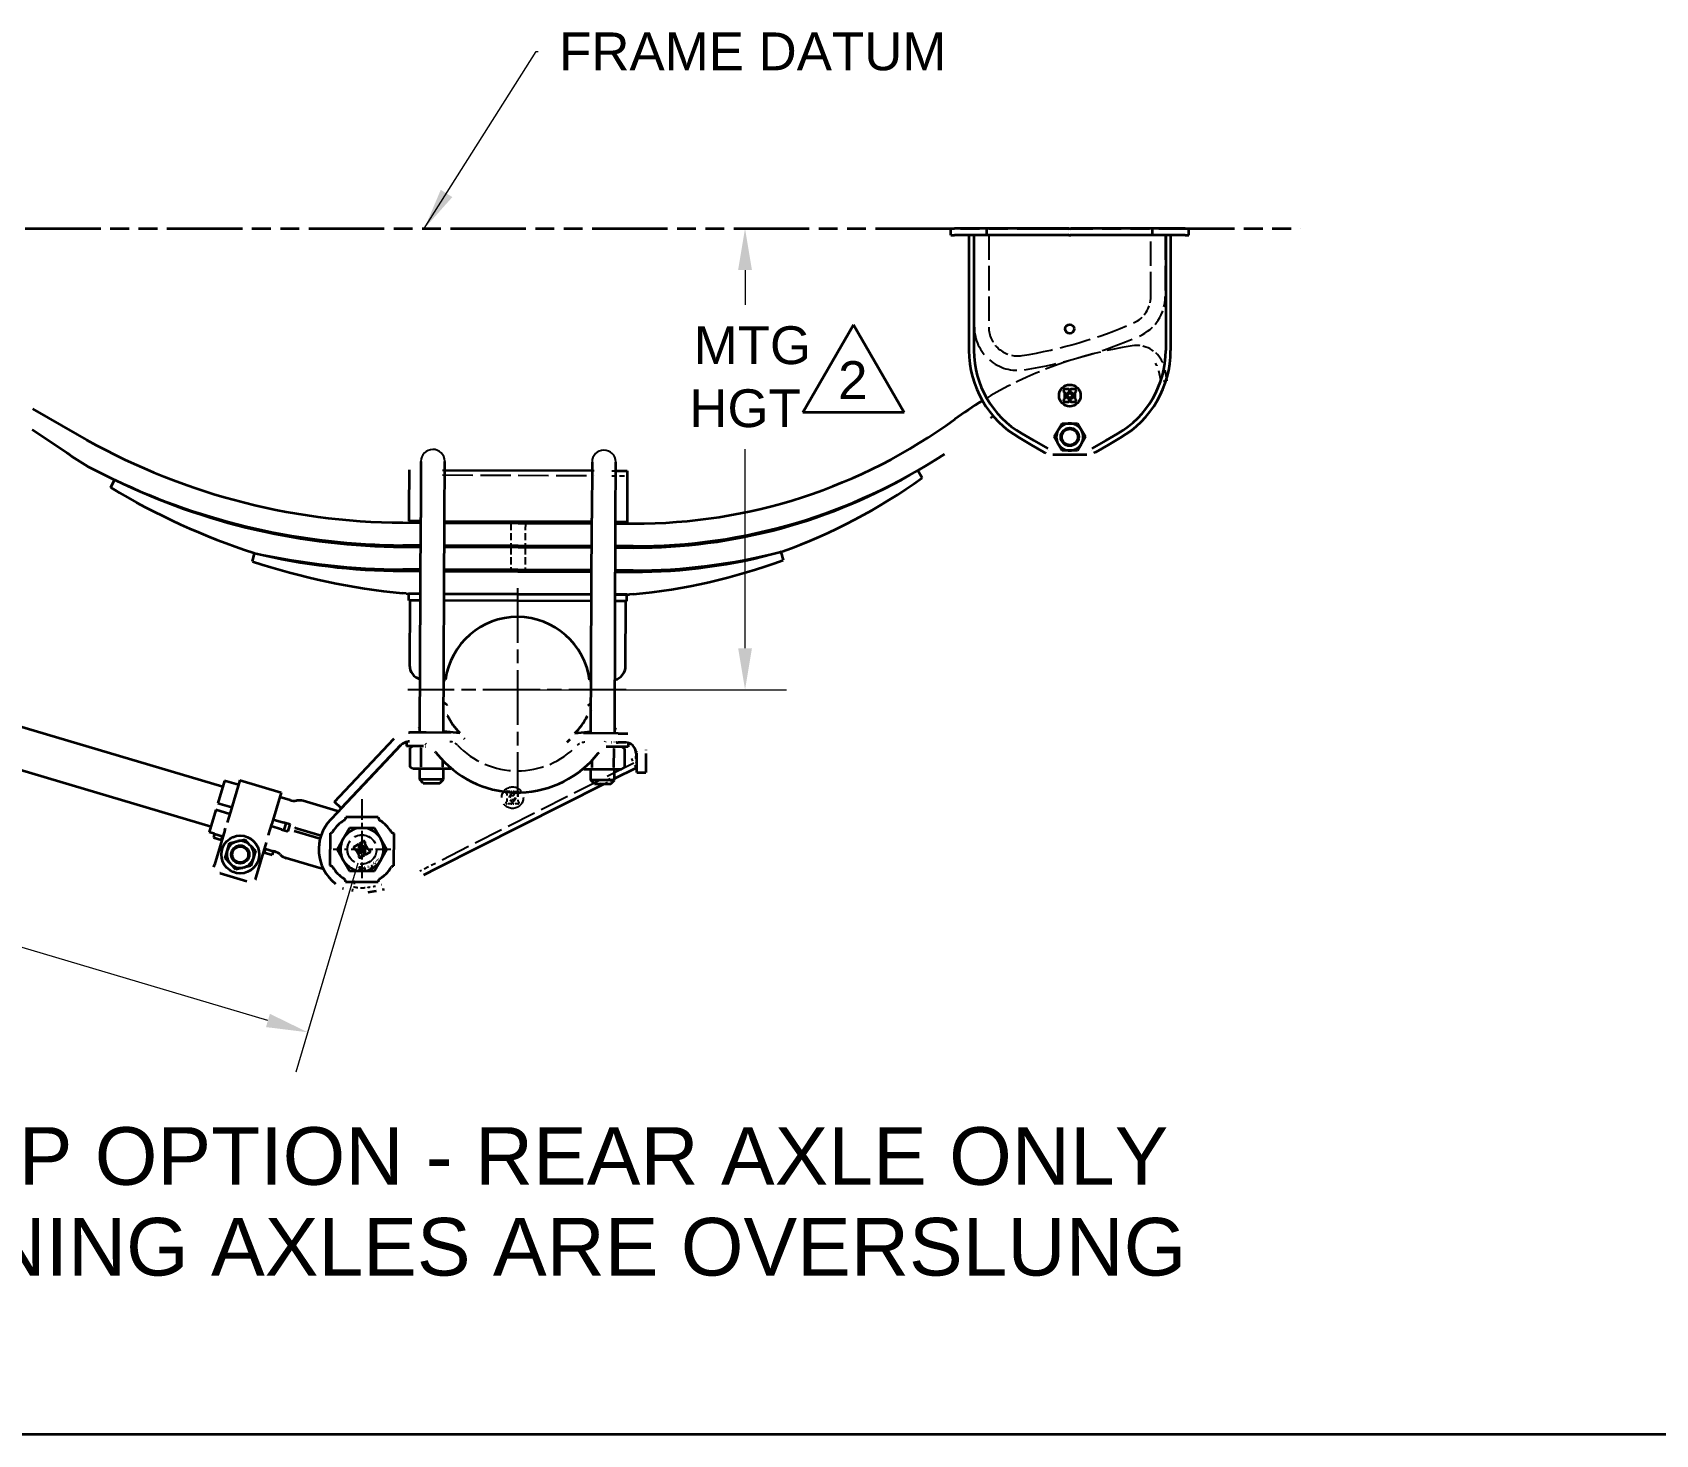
# Model space of a CAD drawing. Header units: inches. Extents: x 0 to 267, y 0 to 172.
# Drawn here: x 48.2 to 104.5, y 4.1 to 52.7 of the extents above; entities that cross this region are included whole.
import ezdxf
from ezdxf.enums import TextEntityAlignment as Align

# ---------------------------------------------------------------- set-up
doc = ezdxf.new("R2010")
doc.units = ezdxf.units.IN
doc.header["$LTSCALE"] = 8
doc.header["$MEASUREMENT"] = 0
for name, pattern in [('CHAIN', [0.7087, 0.4724, -0.0591, 0.1181, -0.0591]), ('DASHED', [0.2067, 0.1654, -0.0413]), ('DOUBLE_DASH_CHAIN', [1.2403, 0.6614, -0.0827, 0.1654, -0.0827, 0.1654, -0.0827])]:
    doc.linetypes.add(name, pattern=pattern)
for name, color, linetype, lineweight in [('Center Mark(Hutchens)', 7, 'Continuous', 25), ('Dimensions(Hutchens)', 7, 'Continuous', 25), ('Hidden Edges(Hutchens)', 7, 'DASHED', 25), ('Phantom Lines(Hutchens)', 7, 'DOUBLE_DASH_CHAIN', 70), ('Sketch Geometry(Hutchens)', 7, 'Continuous', 35), ('Symbols(Hutchens)', 7, 'Continuous', 25), ('Visible Edges(Hutchens)', 7, 'Continuous', 35)]:
    doc.layers.add(name, color=color, linetype=linetype, lineweight=lineweight)
doc.styles.add('Hutchens .164', font='ARIAL.TTF')
doc.styles.add('Hutchens .180', font='ARIAL.TTF')
doc.dimstyles.new('HUTCHENS STD DIM X.XX', dxfattribs={"dimscale": 8, "dimtxt": 0.164, "dimasz": 0.18, "dimexe": 0.18, "dimexo": 0.0625, "dimgap": 0.09, "dimtad": 0, "dimtih": 1, "dimtoh": 1, "dimrnd": 1e-08, "dimzin": 4, "dimdsep": 46, "dimtxsty": 'Hutchens .164', "dimcen": 0.09, "dimclrd": 211, "dimclre": 211, "dimclrt": 7, "dimadec": 0, "dimazin": 1, "dimtfac": 0.762195, "dimtofl": 0, "dimtmove": 0, "dimatfit": 3, "dimfxl": 0, "dimtolj": 1, "dimtzin": 0, "dimlwd": 9, "dimlwe": 9, "dimarcsym": 0})
doc.dimstyles.new('HUTCHENS STD DIM X.XX$7', dxfattribs={"dimscale": 8, "dimtxt": 0.164, "dimasz": 0.18, "dimexe": 0.18, "dimexo": 0.0625, "dimgap": 0.09, "dimtad": 0, "dimtih": 1, "dimtoh": 1, "dimrnd": 1e-08, "dimzin": 4, "dimdsep": 46, "dimtxsty": 'Hutchens .164', "dimcen": 0.09, "dimclrd": 7, "dimclre": 211, "dimclrt": 7, "dimadec": 0, "dimazin": 1, "dimtfac": 0.762195, "dimtofl": 0, "dimtmove": 0, "dimatfit": 3, "dimfxl": 0, "dimtolj": 1, "dimtzin": 0, "dimlwd": 9, "dimlwe": 9, "dimarcsym": 0})

# ---------------------------------------------------------------- blocks, each defined once
blk = doc.blocks.new('Borders D-SIZE')
at = {"layer": 'Sketch Geometry(Hutchens)'}
blk.add_line((32.9537, 0.5117), (0.9537, 0.5117), dxfattribs=at)
at = {"layer": 'Symbols(Hutchens)', "color": 7}
for tag, height, style, p in [('PART_NO', 0.164, 'Hutchens .164', (33.0853, 2.8866)), ('Sheet_number', 0.164, 'Hutchens .164', (33.1339, 1.1147)), ('REV', 0.18, 'Hutchens .180', (33.0853, 1.5662)), ('SHTS_(TOTAL)', 0.164, 'Hutchens .164', (33.1339, 0.6452))]:
    blk.add_attdef(tag, text='', height=height, rotation=270, dxfattribs=dict(at, style=style)).set_placement(p, align=Align.MIDDLE_CENTER)
blk = doc.blocks.new('*D44')
at = {"layer": 'Defpoints', "color": 0, "linetype": 'Continuous'}
for p in [(30.191, 33.126), (28.31, 26.784), (59.626, 24.393)]:
    blk.add_point(p, dxfattribs=at)
at = {"layer": 'Dimensions(Hutchens)', "color": 211, "linetype": 'Continuous', "lineweight": 9}
for p, q in [((30.049, 32.647), (27.9, 25.404)), ((29.69, 26.375), (40.588, 23.141)), ((59.484, 23.914), (57.335, 16.67)), ((56.364, 18.461), (45.466, 21.694))]:
    blk.add_line(p, q, dxfattribs=at)
at = {"layer": 'Dimensions(Hutchens)', "color": 211, "linetype": 'Continuous'}
for points in [[(29.759, 26.605), (29.622, 26.145), (28.31, 26.784)], [(56.432, 18.691), (56.296, 18.23), (57.745, 18.051)]]:
    blk.add_solid(points, dxfattribs=at)
at = {"layer": 'Dimensions(Hutchens)', "color": 7, "linetype": 'Continuous', "lineweight": 9, "insert": (43.027, 22.418), "char_height": 1.312, "attachment_point": 5, "style": 'Hutchens .164'}
blk.add_mtext('\\A1; "G"\\PREF', dxfattribs=at)
blk = doc.blocks.new('*D49')
at = {"layer": 'Defpoints', "color": 0, "linetype": 'Continuous'}
for p in [(74.026, 45.939), (65.023, 29.934), (72.921, 29.934)]:
    blk.add_point(p, dxfattribs=at)
at = {"layer": 'Dimensions(Hutchens)', "color": 211, "linetype": 'Continuous', "lineweight": 9}
for p, q in [((72.921, 44.499), (72.921, 43.291)), ((72.921, 31.374), (72.921, 38.285)), ((65.523, 29.934), (74.361, 29.934))]:
    blk.add_line(p, q, dxfattribs=at)
at = {"layer": 'Dimensions(Hutchens)', "color": 211, "linetype": 'Continuous'}
for points in [[(72.681, 44.499), (73.161, 44.499), (72.921, 45.939)], [(72.681, 31.374), (73.161, 31.374), (72.921, 29.934)]]:
    blk.add_solid(points, dxfattribs=at)
at = {"layer": 'Dimensions(Hutchens)', "color": 7, "linetype": 'Continuous', "lineweight": 9, "insert": (72.921, 40.788), "char_height": 1.312, "attachment_point": 5, "style": 'Hutchens .164'}
blk.add_mtext('\\A1; MTG\\PHGT', dxfattribs=at)
blk = doc.blocks.new('FLAG')
at = {"layer": 'Sketch Geometry(Hutchens)'}
for p, q in [((-0.22, -0.1905), (0, 0.1905)), ((0, 0.1905), (0.22, -0.1905)), ((0.22, -0.1905), (-0.22, -0.1905))]:
    blk.add_line(p, q, dxfattribs=at)
at = {"layer": 'Symbols(Hutchens)', "color": 7, "style": 'Hutchens .164'}
blk.add_attdef('NO:', text='', height=0.164, dxfattribs=at).set_placement((-0.0034, -0.0497), align=Align.MIDDLE_CENTER)

msp = doc.modelspace()

# ---------------------------------------------------------------- linework, layer by layer
for centre in [(62.0858, 37.8618), (68.0233, 37.8383)]:
    msp.add_arc(centre, 0.4125, 0.26328, 180.26328)
at = {"layer": 'Center Mark(Hutchens)', "linetype": 'CHAIN', "ltscale": 0.502136}
msp.add_line((65.0232, 33.4619), (65.0232, 26.2293), dxfattribs=at)
at = {"layer": 'Center Mark(Hutchens)', "linetype": 'CHAIN', "ltscale": 0.526241}
msp.add_line((68.7941, 29.9341), (61.2144, 29.9341), dxfattribs=at)
at = {"layer": 'Center Mark(Hutchens)', "linetype": 'CHAIN', "ltscale": 0.190971}
msp.add_line((59.6263, 26.1445), (59.6263, 23.3929), dxfattribs=at)
at = {"layer": 'Center Mark(Hutchens)', "linetype": 'CHAIN', "ltscale": 0.138781}
msp.add_line((60.6263, 24.3929), (58.6263, 24.3929), dxfattribs=at)
at = {"layer": 'Hidden Edges(Hutchens)', "ltscale": 0.642537}
for p, q in [((80.8789, 42.5193), (80.8789, 45.7068)), ((81.3789, 45.7068), (81.3789, 42.5193)), ((87.0039, 43.5818), (87.0039, 45.7068)), ((87.5039, 45.7068), (87.5039, 43.5818))]:
    msp.add_line(p, q, dxfattribs=at)
at = {"layer": 'Hidden Edges(Hutchens)', "ltscale": 0.001489}
msp.add_line((87.2829, 40.9987), (87.2819, 41.0025), dxfattribs=at)
at = {"layer": 'Hidden Edges(Hutchens)', "ltscale": 0.298367}
msp.add_line((87.3649, 40.6268), (87.2829, 40.9987), dxfattribs=at)
at = {"layer": 'Hidden Edges(Hutchens)', "ltscale": 0.039355}
msp.add_line((87.5287, 40.652), (87.3649, 40.6268), dxfattribs=at)
at = {"layer": 'Hidden Edges(Hutchens)', "ltscale": 0.192924}
msp.add_line((87.4944, 41.0352), (87.5451, 40.7054), dxfattribs=at)
at = {"layer": 'Hidden Edges(Hutchens)', "ltscale": 0.795632}
msp.add_line((62.4214, 37.387), (67.684, 37.3661), dxfattribs=at)
at = {"layer": 'Hidden Edges(Hutchens)', "ltscale": 0.017772}
for p, q in [((62.4221, 37.56), (62.4972, 37.5597)), ((67.6096, 37.5394), (67.6847, 37.5391))]:
    msp.add_line(p, q, dxfattribs=at)
at = {"layer": 'Hidden Edges(Hutchens)', "ltscale": 0.127887}
msp.add_line((68.2964, 37.3637), (68.8339, 37.3616), dxfattribs=at)
at = {"layer": 'Hidden Edges(Hutchens)', "ltscale": 0.032652}
msp.add_line((68.297, 37.5367), (68.4346, 37.5362), dxfattribs=at)
at = {"layer": 'Hidden Edges(Hutchens)', "ltscale": 0.18751}
for p, q in [((64.7961, 35.7193), (64.793, 34.9313)), ((65.2961, 35.7173), (65.293, 34.9293))]:
    msp.add_line(p, q, dxfattribs=at)
at = {"layer": 'Hidden Edges(Hutchens)', "ltscale": 0.187515}
for p, q in [((64.7928, 34.8813), (64.7897, 34.0933)), ((65.2928, 34.8793), (65.2897, 34.0913))]:
    msp.add_line(p, q, dxfattribs=at)
at = {"layer": 'Hidden Edges(Hutchens)', "ltscale": 0.777147}
msp.add_line((69.0597, 27.3847), (62.1753, 23.9123), dxfattribs=at)
at = {"layer": 'Hidden Edges(Hutchens)', "ltscale": 0.07001}
msp.add_line((68.9752, 27.5521), (69.0597, 27.3847), dxfattribs=at)
at = {"layer": 'Hidden Edges(Hutchens)', "ltscale": 0.041089}
for p, q in [((69.1376, 27.2303), (69.0597, 27.3847)), ((67.9099, 26.611), (67.832, 26.7655)), ((68.2447, 26.7799), (68.1668, 26.9344)), ((59.2927, 22.9304), (59.3312, 23.0991))]:
    msp.add_line(p, q, dxfattribs=at)
at = {"layer": 'Hidden Edges(Hutchens)', "ltscale": 0.096243}
msp.add_line((68.031, 26.6721), (68.3923, 26.8544), dxfattribs=at)
at = {"layer": 'Hidden Edges(Hutchens)', "ltscale": 0.00734}
for p, q in [((64.6327, 26.0056), (64.6328, 26.0368)), ((64.6341, 26.3493), (64.6342, 26.3806)), ((64.8359, 26.036), (64.8358, 26.0048)), ((64.8373, 26.3798), (64.8372, 26.3485)), ((64.8671, 26.0047), (64.8672, 26.0359)), ((64.8684, 26.3484), (64.8686, 26.3797)), ((65.0703, 26.0351), (65.0702, 26.0038)), ((65.0717, 26.3788), (65.0716, 26.3476))]:
    msp.add_line(p, q, dxfattribs=at)
at = {"layer": 'Hidden Edges(Hutchens)', "ltscale": 0.033381}
for p, q in [((64.8044, 25.9737), (64.6638, 25.9742)), ((64.6656, 26.4117), (64.8062, 26.4111)), ((65.0388, 25.9727), (64.8982, 25.9733)), ((64.8999, 26.4108), (65.0406, 26.4102))]:
    msp.add_line(p, q, dxfattribs=at)
at = {"layer": 'Hidden Edges(Hutchens)', "ltscale": 0.001031}
for p, q in [((64.6642, 26.068), (64.6689, 26.0679)), ((64.6699, 26.3179), (64.6652, 26.318)), ((65.0344, 26.0665), (65.0392, 26.0665)), ((65.0402, 26.3165), (65.0354, 26.3165))]:
    msp.add_line(p, q, dxfattribs=at)
at = {"layer": 'Hidden Edges(Hutchens)', "ltscale": 0.059422}
for p, q in [((64.6689, 26.0679), (64.6699, 26.3179)), ((65.0354, 26.3165), (65.0344, 26.0665))]:
    msp.add_line(p, q, dxfattribs=at)
at = {"layer": 'Hidden Edges(Hutchens)', "ltscale": 0.001433}
for p, q in [((64.794, 26.0739), (64.7939, 26.0674)), ((64.7949, 26.3174), (64.7949, 26.311)), ((64.9094, 26.067), (64.9095, 26.0734)), ((64.9104, 26.3105), (64.9104, 26.317))]:
    msp.add_line(p, q, dxfattribs=at)
at = {"layer": 'Hidden Edges(Hutchens)', "ltscale": 0.002489}
for p, q in [((64.7939, 26.0674), (64.8048, 26.0674)), ((64.8058, 26.3174), (64.7949, 26.3174)), ((64.8986, 26.067), (64.9094, 26.067)), ((64.9104, 26.317), (64.8996, 26.317))]:
    msp.add_line(p, q, dxfattribs=at)
at = {"layer": 'Hidden Edges(Hutchens)', "ltscale": 0.12949}
msp.add_line((62.1753, 23.9123), (61.6936, 23.6694), dxfattribs=at)
at = {"layer": 'Hidden Edges(Hutchens)', "ltscale": 0.070009}
msp.add_line((59.3729, 23.2819), (59.3312, 23.0991), dxfattribs=at)
at = {"layer": 'Hidden Edges(Hutchens)', "ltscale": 0.763891, "flags": 128}
msp.add_lwpolyline([(87.2139, 41.1854), (87.1613, 41.2714)], dxfattribs=at)
at = {"layer": 'Hidden Edges(Hutchens)', "ltscale": 0.089693, "flags": 128}
msp.add_lwpolyline([(87.2139, 41.1854), (87.2169, 41.1795)], dxfattribs=at)
at = {"layer": 'Hidden Edges(Hutchens)', "ltscale": 0.101731, "flags": 128}
msp.add_lwpolyline([(87.4125, 41.3029), (87.4179, 41.2913)], dxfattribs=at)
at = {"layer": 'Hidden Edges(Hutchens)', "ltscale": 0.040216, "flags": 128}
msp.add_lwpolyline([(68.9752, 27.5521), (68.9816, 27.5552)], dxfattribs=at)
at = {"layer": 'Hidden Edges(Hutchens)', "ltscale": 0.069308, "flags": 128}
msp.add_lwpolyline([(69.0597, 27.3847), (69.0611, 27.384)], dxfattribs=at)
at = {"layer": 'Hidden Edges(Hutchens)', "ltscale": 0.388232, "flags": 128}
msp.add_lwpolyline([(61.6936, 23.6694), (61.6342, 23.6398)], dxfattribs=at)
at = {"layer": 'Hidden Edges(Hutchens)', "ltscale": 0.124362, "flags": 128}
msp.add_lwpolyline([(59.3729, 23.2819), (59.3515, 23.2861)], dxfattribs=at)
at = {"layer": 'Hidden Edges(Hutchens)', "ltscale": 0.052739, "flags": 128}
msp.add_lwpolyline([(60.3065, 23.1702), (60.2985, 23.1683)], dxfattribs=at)
at = {"layer": 'Hidden Edges(Hutchens)', "ltscale": 0.112406, "flags": 128}
msp.add_lwpolyline([(58.9534, 23.0523), (58.9698, 23.0449)], dxfattribs=at)
at = {"layer": 'Hidden Edges(Hutchens)', "ltscale": 0.712444}
msp.add_circle((64.8522, 26.1922), 0.375, dxfattribs=at)
at = {"layer": 'Hidden Edges(Hutchens)', "ltscale": 0.116771}
msp.add_circle((64.8522, 26.1922), 0.0781, dxfattribs=at)
at = {"layer": 'Hidden Edges(Hutchens)', "ltscale": 0.642783}
msp.add_circle((59.6263, 24.3929), 0.5075, dxfattribs=at)
at = {"layer": 'Hidden Edges(Hutchens)', "ltscale": 0.639616}
msp.add_circle((59.6263, 24.3929), 0.505, dxfattribs=at)
at = {"layer": 'Hidden Edges(Hutchens)', "ltscale": 0.275691}
msp.add_arc((86.0039, 43.5818), 1, 293.63086, 0, dxfattribs=at)
at = {"layer": 'Hidden Edges(Hutchens)', "ltscale": 0.413586}
msp.add_arc((86.0039, 43.5818), 1.5, 293.63086, 0, dxfattribs=at)
at = {"layer": 'Hidden Edges(Hutchens)', "ltscale": 0.784015}
msp.add_arc((82.3789, 42.5193), 1.5, 180, 279.04122, dxfattribs=at)
at = {"layer": 'Hidden Edges(Hutchens)', "ltscale": 0.411456}
msp.add_arc((82.3789, 42.5193), 1, 180, 279.04122, dxfattribs=at)
at = {"layer": 'Hidden Edges(Hutchens)', "ltscale": 0.814862}
msp.add_arc((80.0414, 57.2094), 15.875, 279.04122, 293.63086, dxfattribs=at)
at = {"layer": 'Hidden Edges(Hutchens)', "ltscale": 0.674014}
msp.add_arc((88.4858, 28.0006), 14.03, 98.73641, 121.49444, dxfattribs=at)
at = {"layer": 'Hidden Edges(Hutchens)', "ltscale": 0.840527}
msp.add_arc((80.0414, 57.2094), 16.375, 279.04122, 293.63086, dxfattribs=at)
at = {"layer": 'Hidden Edges(Hutchens)', "ltscale": 0.306081}
msp.add_arc((86.5066, 40.8794), 1, 25.05353, 98.73612, dxfattribs=at)
at = {"layer": 'Hidden Edges(Hutchens)', "ltscale": 0.02246}
for centre, start, end in [((61.2646, 27.7614), 89.77326, 104.25077), ((68.7646, 27.7317), 75.29575, 89.77326)]:
    msp.add_arc(centre, 0.375, start, end, dxfattribs=at)
at = {"layer": 'Hidden Edges(Hutchens)', "ltscale": 0.071872}
for centre, start, end in [((62.6694, 27.7559), 43.58632, 89.77326), ((67.3598, 27.7373), 89.77326, 135.9602)]:
    msp.add_arc(centre, 0.375, start, end, dxfattribs=at)
at = {"layer": 'Hidden Edges(Hutchens)', "ltscale": 0.700767}
msp.add_arc((65.0235, 29.9966), 2.875, 223.58632, 315.9602, dxfattribs=at)
at = {"layer": 'Hidden Edges(Hutchens)', "ltscale": 0.011587}
for centre, radius, start, end in [((64.6639, 26.0055), 0.0313, 179.77326, 269.77326), ((64.6641, 26.0367), 0.0312, 89.77326, 179.77326), ((64.6653, 26.3492), 0.0313, 179.77326, 269.77326), ((64.6654, 26.3805), 0.0313, 89.77326, 179.77326), ((64.8046, 26.0049), 0.0313, 269.77326, 359.77326), ((64.8047, 26.0362), 0.0313, 359.77326, 89.77326), ((64.8059, 26.3486), 0.0312, 269.77326, 359.77326), ((64.8061, 26.3799), 0.0313, 359.77326, 89.77326), ((64.8983, 26.0045), 0.0313, 179.77326, 269.77326), ((64.8984, 26.0358), 0.0312, 89.77326, 179.77326), ((64.8997, 26.3483), 0.0313, 179.77326, 269.77326), ((64.8998, 26.3795), 0.0312, 89.77326, 179.77326), ((65.0389, 26.004), 0.0312, 269.77326, 359.77326), ((65.0391, 26.0352), 0.0313, 359.77326, 89.77326), ((65.0403, 26.3477), 0.0312, 269.77326, 359.77326), ((65.0404, 26.379), 0.0313, 359.77326, 89.77326)]:
    msp.add_arc(centre, radius, start, end, dxfattribs=at)
at = {"layer": 'Hidden Edges(Hutchens)', "ltscale": 0.051538}
for start, end in [(126.66731, 232.8792), (306.66731, 52.8792)]:
    msp.add_arc((64.8522, 26.1922), 0.117, start, end, dxfattribs=at)
at = {"layer": 'Hidden Edges(Hutchens)', "ltscale": 0.006796}
for centre, radius, start, end in [((64.7627, 26.074), 0.0312, 359.77326, 52.8792), ((64.7637, 26.3111), 0.0312, 306.66731, 359.77326), ((64.9407, 26.0733), 0.0313, 126.66731, 179.77326), ((64.9417, 26.3104), 0.0313, 179.77326, 232.8792)]:
    msp.add_arc(centre, radius, start, end, dxfattribs=at)
at = {"layer": 'Hidden Edges(Hutchens)', "ltscale": 0.115345}
msp.add_arc((59.6263, 24.3929), 1.327, 257.15008, 278.08592, dxfattribs=at)
at = {"layer": 'Hidden Edges(Hutchens)', "ltscale": 0.067569}
msp.add_arc((58.9587, 29.0916), 6.0729, 278.08592, 280.76744, dxfattribs=at)
at = {"layer": 'Phantom Lines(Hutchens)', "lineweight": 35, "ltscale": 0.495563}
msp.add_line((33.1914, 45.9388), (92.1975, 45.9388), dxfattribs=at)
at = {"layer": 'Visible Edges(Hutchens)'}
for p, q in [((80.0664, 45.9388), (80.1914, 45.9388)), ((80.0664, 45.7068), (80.0664, 45.9388)), ((80.0664, 45.7068), (80.1914, 45.7068)), ((81.3164, 45.9388), (80.1914, 45.9388)), ((81.3164, 45.7068), (80.1914, 45.7068)), ((80.6914, 45.7068), (80.6914, 41.7068)), ((80.8644, 45.7068), (80.8644, 41.7068)), ((81.6914, 45.9388), (81.3164, 45.9388)), ((81.3164, 45.7068), (81.3164, 45.9388)), ((81.6914, 45.7068), (81.3164, 45.7068)), ((84.1602, 45.9388), (81.6914, 45.9388)), ((84.1602, 45.7068), (81.6914, 45.7068)), ((84.1914, 45.9075), (84.1602, 45.9388)), ((84.1602, 45.9388), (84.2227, 45.9388)), ((84.1602, 45.7068), (84.1914, 45.738)), ((84.1602, 45.7068), (84.2227, 45.7068)), ((84.2227, 45.9388), (84.1914, 45.9075)), ((84.1914, 45.738), (84.2227, 45.7068)), ((86.6914, 45.9388), (84.2227, 45.9388)), ((86.6914, 45.7068), (84.2227, 45.7068)), ((87.0664, 45.9388), (86.6914, 45.9388)), ((87.0664, 45.7068), (86.6914, 45.7068)), ((88.1914, 45.9388), (87.0664, 45.9388)), ((87.0664, 45.7068), (87.0664, 45.9388)), ((88.1914, 45.7068), (87.0664, 45.7068)), ((87.5184, 45.7068), (87.5184, 41.7068)), ((87.6914, 45.7068), (87.6914, 41.7068)), ((88.1914, 45.9388), (88.3164, 45.9388)), ((88.1914, 45.7068), (88.3164, 45.7068)), ((88.3164, 45.7068), (88.3164, 45.9388)), ((87.5527, 40.6557), (87.5287, 40.652)), ((87.5451, 40.7054), (87.5527, 40.6557)), ((83.9727, 40.3318), (83.9727, 40.3005)), ((84.1446, 40.363), (84.0039, 40.363)), ((84.0039, 40.2693), (84.0087, 40.2693)), ((84.0087, 40.0193), (84.0039, 40.0193)), ((84.0087, 40.2693), (84.0087, 40.0193)), ((84.1337, 40.2693), (84.1446, 40.2693)), ((84.1337, 40.2628), (84.1337, 40.2693)), ((84.1337, 40.0193), (84.1337, 40.0257)), ((84.1446, 40.0193), (84.1337, 40.0193)), ((84.1758, 40.3005), (84.1758, 40.3318)), ((84.2071, 40.3318), (84.2071, 40.3005)), ((84.3789, 40.363), (84.2383, 40.363)), ((84.2383, 40.2693), (84.2492, 40.2693)), ((84.2492, 40.0193), (84.2383, 40.0193)), ((84.2492, 40.2693), (84.2492, 40.2628)), ((84.2492, 40.0257), (84.2492, 40.0193)), ((84.3742, 40.2693), (84.3789, 40.2693)), ((84.3742, 40.0193), (84.3742, 40.2693)), ((84.3789, 40.0193), (84.3742, 40.0193)), ((84.4102, 40.3005), (84.4102, 40.3318)), ((48.1914, 39.6879), (49.7482, 38.7882)), ((83.9727, 39.988), (83.9727, 39.9568)), ((84.0039, 39.9255), (84.1446, 39.9255)), ((84.1758, 39.9568), (84.1758, 39.988)), ((84.2071, 39.988), (84.2071, 39.9568)), ((84.2383, 39.9255), (84.3789, 39.9255)), ((84.4102, 39.9568), (84.4102, 39.988)), ((49.3814, 38.1536), (48.18, 38.9553)), ((83.6499, 38.7068), (83.7853, 38.9413)), ((83.7853, 38.9413), (83.9207, 39.1758)), ((83.9207, 39.1758), (84.1914, 39.1758)), ((84.1914, 39.1758), (84.4622, 39.1758)), ((84.4622, 39.1758), (84.5976, 38.9413)), ((84.5976, 38.9413), (84.733, 38.7068)), ((82.4414, 38.6757), (82.8526, 38.4383)), ((82.5279, 38.8255), (82.9391, 38.5881)), ((82.8526, 38.4383), (83.2914, 38.1849)), ((82.9391, 38.5881), (83.4269, 38.3065)), ((83.7853, 38.4723), (83.6499, 38.7068)), ((83.9207, 38.2378), (83.7853, 38.4723)), ((84.5976, 38.4723), (84.4622, 38.2378)), ((84.733, 38.7068), (84.5976, 38.4723)), ((85.4438, 38.5881), (84.9559, 38.3065)), ((85.5303, 38.4383), (85.0914, 38.1849)), ((85.8549, 38.8255), (85.4438, 38.5881)), ((85.9414, 38.6757), (85.5303, 38.4383)), ((61.6733, 37.8599), (61.6656, 35.9162)), ((62.4906, 35.9129), (62.4983, 37.8566)), ((67.6108, 37.8364), (67.6031, 35.8927)), ((68.4281, 35.8894), (68.4358, 37.8331)), ((83.2914, 38.1849), (83.3508, 38.1506)), ((83.3508, 38.1506), (83.3541, 38.1487)), ((84.7788, 38.0818), (83.6041, 38.0818)), ((84.1914, 38.2378), (83.9207, 38.2378)), ((84.4622, 38.2378), (84.1914, 38.2378)), ((85.0321, 38.1506), (85.0288, 38.1487)), ((85.0914, 38.1849), (85.0321, 38.1506)), ((50.9148, 36.9478), (51.0434, 37.2188)), ((61.2669, 36.2252), (61.272, 37.5301)), ((61.272, 37.5301), (61.2722, 37.5645)), ((62.4972, 37.5597), (67.6096, 37.5394)), ((68.4346, 37.5362), (68.8346, 37.5346)), ((68.8345, 37.5001), (68.8293, 36.1953)), ((68.8346, 37.5346), (68.8345, 37.5001)), ((78.9123, 37.5429), (79.0648, 37.2849)), ((61.2651, 35.7833), (61.2669, 36.2252)), ((68.8293, 36.1953), (68.8276, 35.7533)), ((61.0462, 35.7341), (61.6649, 35.7317)), ((61.2651, 35.7833), (61.2964, 35.7831)), ((61.2962, 35.7331), (61.2964, 35.7831)), ((61.6649, 35.7317), (61.2962, 35.7331)), ((61.6651, 35.7817), (61.2964, 35.7831)), ((61.6361, 28.4475), (61.6656, 35.9162)), ((62.4611, 28.4442), (62.4906, 35.9129)), ((62.4899, 35.7284), (67.6024, 35.7082)), ((67.6024, 35.7082), (62.4899, 35.7284)), ((67.6026, 35.7582), (62.4901, 35.7784)), ((67.5735, 28.424), (67.6031, 35.8927)), ((68.3985, 28.4207), (68.4281, 35.8894)), ((68.4274, 35.7049), (69.0461, 35.7025)), ((68.7961, 35.7035), (68.4274, 35.7049)), ((68.7963, 35.7535), (68.4276, 35.7549)), ((68.7961, 35.7035), (68.7963, 35.7535)), ((68.7963, 35.7535), (68.8276, 35.7533)), ((61.6618, 34.9437), (61.043, 34.9462)), ((61.2928, 34.8952), (61.293, 34.9452)), ((61.6618, 34.9437), (61.293, 34.9452)), ((67.5992, 34.9202), (62.4868, 34.9404)), ((67.5992, 34.9202), (62.4868, 34.9404)), ((55.8303, 34.385), (55.8948, 34.678)), ((61.0429, 34.8962), (61.6616, 34.8937)), ((61.6616, 34.8937), (61.2928, 34.8952)), ((62.4866, 34.8904), (67.599, 34.8702)), ((67.599, 34.8702), (62.4866, 34.8904)), ((68.424, 34.8669), (69.0429, 34.8645)), ((68.7928, 34.8655), (68.424, 34.8669)), ((69.043, 34.9145), (68.4242, 34.9169)), ((68.793, 34.9155), (68.4242, 34.9169)), ((68.7928, 34.8655), (68.793, 34.9155)), ((74.1574, 34.7204), (74.2383, 34.4321)), ((61.0395, 34.0582), (61.6583, 34.0557)), ((61.6585, 34.1057), (61.0397, 34.1082)), ((61.2895, 34.0572), (61.2897, 34.1072)), ((61.6583, 34.0557), (61.2895, 34.0572)), ((61.6585, 34.1057), (61.2897, 34.1072)), ((62.4833, 34.0525), (67.5957, 34.0322)), ((67.5957, 34.0322), (62.4833, 34.0525)), ((67.5959, 34.0822), (62.4835, 34.1025)), ((67.5959, 34.0822), (62.4835, 34.1024)), ((68.4207, 34.029), (69.0395, 34.0265)), ((68.7895, 34.0275), (68.4207, 34.029)), ((68.7897, 34.0775), (68.4209, 34.079)), ((69.0397, 34.0765), (68.4209, 34.0789)), ((68.7895, 34.0275), (68.7897, 34.0775)), ((61.1614, 33.2701), (61.0354, 33.2821)), ((61.1614, 33.2701), (61.6552, 33.2682)), ((61.2542, 33.0378), (61.2552, 33.2698)), ((61.6552, 33.2682), (61.2552, 33.2698)), ((62.4802, 33.2649), (67.5926, 33.2447)), ((67.5926, 33.2447), (62.4802, 33.2649)), ((68.4176, 33.2414), (68.9114, 33.2395)), ((68.8176, 33.2398), (68.4176, 33.2414)), ((68.8167, 33.0078), (68.8176, 33.2398)), ((69.0364, 33.2501), (68.9114, 33.2395)), ((61.6542, 33.0362), (61.2542, 33.0378)), ((61.2855, 33.0376), (61.2766, 30.7876)), ((61.6542, 33.0362), (61.2855, 33.0376)), ((67.5917, 33.0127), (62.4792, 33.0329)), ((67.5917, 33.0127), (62.4792, 33.0329)), ((68.8167, 33.0078), (68.4167, 33.0094)), ((68.7854, 33.008), (68.4167, 33.0094)), ((68.7765, 30.758), (68.7854, 33.008)), ((35.4294, 32.3232), (54.7979, 26.5765)), ((35.0198, 30.9427), (54.3883, 25.196)), ((62.4684, 30.2829), (62.5212, 30.2827)), ((67.528, 30.2629), (67.5808, 30.2627)), ((62.4653, 29.5047), (62.5787, 29.4111)), ((67.4635, 29.3918), (67.5777, 29.4844)), ((58.6778, 26.0465), (60.7324, 28.2324)), ((61.2361, 28.449), (61.2718, 28.4489)), ((61.8599, 28.4466), (61.2718, 28.4489)), ((61.6043, 28.5945), (61.6368, 28.6339)), ((61.6043, 28.5945), (61.6049, 28.594)), ((61.6366, 28.5679), (61.6049, 28.594)), ((62.6989, 28.4433), (61.8599, 28.4466)), ((62.4613, 28.5019), (63.0175, 28.4418)), ((67.0171, 28.4259), (67.5738, 28.4816)), ((68.522, 28.4202), (67.3357, 28.4249)), ((68.4309, 28.567), (68.399, 28.5411)), ((68.3993, 28.6072), (68.4315, 28.5675)), ((68.4309, 28.567), (68.4315, 28.5675)), ((68.522, 28.4202), (68.7985, 28.4191)), ((60.9601, 28.0184), (58.9055, 25.8324)), ((59.8982, 26.8628), (60.9922, 28.0191)), ((61.1723, 28.1315), (61.1717, 27.9803)), ((61.7562, 27.978), (61.1717, 27.9803)), ((61.2706, 28.1364), (61.2349, 28.1365)), ((61.289, 27.9212), (61.2864, 27.2624)), ((61.3907, 27.9794), (61.289, 27.9212)), ((61.6678, 27.9197), (61.6651, 27.2609)), ((62.1919, 27.7578), (62.3562, 27.5723)), ((68.8592, 27.9499), (68.1058, 27.9529)), ((68.2809, 28.1087), (68.2789, 28.1087)), ((68.3627, 27.8932), (68.3601, 27.2344)), ((68.3973, 28.1172), (68.3974, 28.1252)), ((68.4611, 28.1079), (68.5207, 28.1077)), ((68.7973, 28.1066), (68.5208, 28.1077)), ((68.6402, 27.9507), (68.7414, 27.8917)), ((68.7414, 27.8917), (68.7388, 27.2329)), ((68.8598, 28.1011), (68.8592, 27.9499)), ((69.1389, 27.5547), (69.1392, 27.6348)), ((69.1396, 27.7303), (69.1392, 27.6348)), ((69.1684, 27.1145), (69.1708, 27.7301)), ((69.4833, 27.7289), (69.4809, 27.1132)), ((61.3877, 27.2034), (61.2864, 27.2624)), ((61.3877, 27.2034), (61.4755, 27.2031)), ((61.4755, 27.2031), (62.0437, 27.2008)), ((61.6297, 26.8225), (61.6312, 27.2025)), ((62.0437, 27.2008), (62.6118, 27.1986)), ((62.4236, 27.4983), (62.4226, 27.2579)), ((62.4546, 26.8192), (62.4562, 27.1992)), ((62.6118, 27.1986), (62.6997, 27.1982)), ((62.6997, 27.1982), (62.7245, 27.2125)), ((67.3251, 27.1799), (67.3004, 27.1943)), ((67.3251, 27.1799), (67.413, 27.1796)), ((67.413, 27.1796), (67.9811, 27.1773)), ((67.5671, 26.799), (67.5686, 27.179)), ((67.6036, 27.4778), (67.6026, 27.2374)), ((67.9811, 27.1773), (68.5492, 27.1751)), ((68.3921, 26.7957), (68.3936, 27.1757)), ((68.3923, 26.8544), (69.1376, 27.2303)), ((68.5492, 27.1751), (68.6371, 27.1747)), ((68.6371, 27.1747), (68.7388, 27.2329)), ((69.1389, 27.5547), (69.1389, 27.5547)), ((69.1682, 27.0676), (69.1684, 27.1145)), ((69.1682, 27.0676), (69.4807, 27.0664)), ((69.4809, 27.1132), (69.4807, 27.0664)), ((54.8578, 26.7783), (54.6287, 26.0061)), ((55.3372, 26.6361), (54.8578, 26.7783)), ((55.3864, 26.8019), (55.0609, 25.7051)), ((55.3864, 26.8019), (56.8244, 26.3752)), ((59.8982, 26.8628), (59.0907, 26.0094)), ((62.4546, 26.8192), (61.6297, 26.8225)), ((61.7542, 26.697), (61.6297, 26.8225)), ((61.7542, 26.697), (62.3292, 26.6947)), ((62.2532, 23.7579), (68.031, 26.6721)), ((62.3292, 26.6947), (62.4546, 26.8192)), ((68.3921, 26.7957), (67.5671, 26.799)), ((67.6916, 26.6735), (67.5671, 26.799)), ((67.6916, 26.6735), (68.2666, 26.6712)), ((68.2666, 26.6712), (68.3921, 26.7957)), ((54.6287, 26.0061), (55.108, 25.8638)), ((56.8244, 26.3752), (56.499, 25.2784)), ((57.1309, 26.1039), (56.7752, 26.2094)), ((57.3468, 26.0887), (57.3673, 26.0917)), ((58.6316, 25.7655), (57.5833, 26.0765)), ((58.9055, 25.8324), (58.6778, 26.0465)), ((58.7784, 25.6793), (59.0907, 26.0094)), ((54.5576, 25.7664), (54.3285, 24.9942)), ((55.0369, 25.6242), (54.5576, 25.7664)), ((55.0588, 25.6979), (54.9484, 25.3257)), ((55.0609, 25.7051), (55.0588, 25.6979)), ((56.5461, 25.4372), (56.9018, 25.3316)), ((58.7784, 25.6793), (58.5367, 25.4238)), ((58.8099, 25.7126), (58.6316, 25.7655)), ((60.1932, 25.5156), (59.0682, 25.5201)), ((59.0682, 25.5201), (59.0682, 25.5131)), ((60.1932, 25.5087), (60.1932, 25.5156)), ((54.5082, 24.9408), (54.3285, 24.9942)), ((54.5082, 24.9408), (54.4698, 24.8114)), ((54.4698, 24.8114), (54.7395, 24.7314)), ((54.5082, 24.9408), (54.7779, 24.8608)), ((54.8706, 25.0635), (54.5134, 23.8598)), ((54.7779, 24.8608), (54.7395, 24.7314)), ((54.8078, 24.8519), (54.7779, 24.8608)), ((56.3864, 24.8991), (56.4968, 25.2712)), ((56.8306, 25.092), (56.475, 25.1975)), ((56.499, 25.2784), (56.4968, 25.2712)), ((56.8306, 25.092), (57.0333, 25.0318)), ((57.1044, 25.2715), (56.9018, 25.3316)), ((56.9289, 25.0628), (57, 25.3025)), ((57.0513, 25.0265), (57.0333, 25.0318)), ((57.1199, 25.2669), (57.0488, 25.0272)), ((57.0513, 25.0265), (57.0596, 25.024)), ((57.1044, 25.2715), (57.1224, 25.2662)), ((57.1307, 25.2637), (57.1224, 25.2662)), ((58.1717, 24.7593), (57.2717, 25.0263)), ((57.3072, 25.1461), (58.2073, 24.8791)), ((58.5185, 24.9598), (58.5141, 23.8348)), ((58.9768, 24.7679), (59.1933, 25.1429)), ((59.1933, 25.1429), (59.6263, 25.1429)), ((59.6263, 25.1429), (60.0593, 25.1429)), ((60.0593, 25.1429), (60.2758, 24.7679)), ((60.734, 23.826), (60.7385, 24.951)), ((54.7395, 24.7314), (54.7694, 24.7225)), ((54.8759, 24.0935), (54.9467, 24.3323)), ((54.9467, 24.3323), (54.9591, 24.3738)), ((54.9591, 24.3738), (55.0299, 24.6127)), ((55.0299, 24.6127), (55.2722, 24.6707)), ((55.2722, 24.6707), (55.3143, 24.6808)), ((55.3143, 24.6808), (55.5566, 24.7388)), ((55.5566, 24.7388), (55.728, 24.5581)), ((55.728, 24.5581), (55.7578, 24.5266)), ((55.7578, 24.5266), (55.9292, 24.3458)), ((55.9292, 24.3458), (55.8583, 24.107)), ((55.9515, 23.4332), (56.3086, 24.6368)), ((56.2074, 24.2958), (56.2374, 24.287)), ((56.2758, 24.4164), (56.2374, 24.287)), ((56.2374, 24.287), (56.507, 24.207)), ((56.2758, 24.4164), (56.2458, 24.4253)), ((56.2758, 24.4164), (56.5454, 24.3364)), ((56.5454, 24.3364), (56.507, 24.207)), ((56.6015, 24.3197), (56.5454, 24.3364)), ((58.7602, 24.3929), (58.9768, 24.7679)), ((58.9768, 24.0179), (58.7602, 24.3929)), ((59.3431, 24.4459), (59.3583, 24.4195)), ((59.4763, 24.5589), (59.3545, 24.4886)), ((59.401, 24.408), (59.4051, 24.4104)), ((59.4051, 24.4104), (59.5309, 24.1926)), ((59.5134, 24.4729), (59.5228, 24.4783)), ((59.5254, 24.4521), (59.5134, 24.4729)), ((59.5342, 24.521), (59.519, 24.5474)), ((59.5461, 24.5631), (59.5613, 24.5367)), ((59.6793, 24.6761), (59.5575, 24.6058)), ((59.604, 24.5252), (59.6134, 24.5307)), ((59.6134, 24.5307), (59.6254, 24.5099)), ((59.6391, 24.2551), (59.6271, 24.2759)), ((59.6486, 24.2605), (59.6391, 24.2551)), ((59.7065, 24.2227), (59.6912, 24.2491)), ((59.7183, 24.2647), (59.7336, 24.2383)), ((59.7217, 24.5932), (59.7258, 24.5955)), ((59.8474, 24.3754), (59.7217, 24.5932)), ((59.7372, 24.6382), (59.722, 24.6646)), ((59.7272, 24.3336), (59.7392, 24.3129)), ((59.7392, 24.3129), (59.7297, 24.3074)), ((59.7762, 24.2269), (59.898, 24.2972)), ((59.8515, 24.3777), (59.8474, 24.3754)), ((59.9095, 24.3399), (59.8942, 24.3663)), ((60.2758, 24.7679), (60.4923, 24.3929)), ((60.4923, 24.3929), (60.2758, 24.0179)), ((54.4889, 23.7772), (54.5134, 23.8598)), ((55.0473, 23.9127), (54.8759, 24.0935)), ((55.0771, 23.8812), (55.0473, 23.9127)), ((55.2485, 23.7005), (55.0771, 23.8812)), ((55.4907, 23.7585), (55.2485, 23.7005)), ((55.5329, 23.7686), (55.4907, 23.7585)), ((55.7751, 23.8267), (55.5329, 23.7686)), ((55.846, 24.0655), (55.7751, 23.8267)), ((55.8583, 24.107), (55.846, 24.0655)), ((56.7908, 24.2147), (56.8063, 24.201)), ((58.0439, 23.7849), (56.9956, 24.0959)), ((58.2898, 23.7119), (58.0439, 23.7849)), ((59.1933, 23.6429), (58.9768, 24.0179)), ((59.5153, 24.1475), (59.5306, 24.1211)), ((59.5924, 23.7722), (59.5163, 23.7722)), ((59.5163, 23.7722), (59.5163, 23.7581)), ((59.5163, 23.7581), (59.5782, 23.7581)), ((59.5782, 23.7581), (59.5234, 23.6522)), ((59.5309, 24.1926), (59.5268, 24.1902)), ((59.5405, 23.6522), (59.5924, 23.7542)), ((59.5733, 24.1097), (59.6951, 24.18)), ((59.5924, 23.7542), (59.5924, 23.7722)), ((59.684, 23.7504), (59.6859, 23.7395)), ((59.6859, 23.7395), (59.7073, 23.7433)), ((59.7213, 23.6641), (59.6999, 23.6603)), ((59.6999, 23.6603), (59.702, 23.6483)), ((59.702, 23.6483), (59.7596, 23.6584)), ((59.7178, 23.7733), (59.7055, 23.7711)), ((59.7073, 23.7433), (59.7213, 23.6641)), ((59.7365, 23.6668), (59.7178, 23.7733)), ((59.7575, 23.6705), (59.7365, 23.6668)), ((59.7596, 23.6584), (59.7575, 23.6705)), ((59.8766, 23.7057), (59.8759, 23.7054)), ((59.8759, 23.7054), (59.8825, 23.6914)), ((59.9902, 23.8221), (59.9509, 23.7994)), ((59.9509, 23.7994), (59.9582, 23.7867)), ((59.9582, 23.7867), (59.9975, 23.8095)), ((59.9975, 23.8095), (59.9902, 23.8221)), ((60.2758, 24.0179), (60.0593, 23.6429)), ((60.1208, 24.0053), (60.134, 23.9943)), ((60.134, 23.9943), (60.1345, 23.9949)), ((60.1945, 23.9401), (60.2076, 23.9292)), ((60.2445, 23.9948), (60.2066, 23.9497)), ((60.2076, 23.9292), (60.2551, 23.9859)), ((60.2551, 23.9859), (60.2445, 23.9948)), ((61.7715, 23.5149), (62.2532, 23.7579)), ((54.706, 23.571), (55.6326, 23.2961)), ((55.927, 23.3505), (55.9515, 23.4332)), ((59.0594, 23.2771), (59.0593, 23.2701)), ((59.0593, 23.2701), (60.1843, 23.2657)), ((59.6263, 23.6429), (59.1933, 23.6429)), ((59.5234, 23.6522), (59.5405, 23.6522)), ((60.0593, 23.6429), (59.6263, 23.6429)), ((60.1843, 23.2657), (60.1843, 23.2726))]:
    msp.add_line(p, q, dxfattribs=at)
at = {"layer": 'Visible Edges(Hutchens)', "flags": 128}
for points in [[(81.5387, 39.4236), (81.4408, 39.354)], [(83.4269, 38.3065), (83.429, 38.3029)], [(84.9559, 38.3065), (84.9539, 38.3029)], [(83.3541, 38.1487), (83.3576, 38.1467)], [(83.4503, 38.2289), (83.452, 38.2217)], [(84.9325, 38.2289), (84.9309, 38.2217)], [(85.0288, 38.1487), (85.0253, 38.1467)], [(62.5787, 29.4111), (62.5709, 29.3998)], [(62.594, 29.0371), (62.588, 29.0458)], [(67.4453, 29.0179), (67.4524, 29.0358)], [(67.5767, 29.222), (67.572, 29.2139)], [(60.7324, 28.2324), (60.7488, 28.2492)], [(61.6049, 28.594), (61.606, 28.595)], [(63.1981, 28.2256), (63.1785, 28.2457)], [(66.8348, 28.2112), (66.7338, 28.1109)], [(67.3357, 28.4249), (67.3172, 28.4247)], [(68.3992, 28.5874), (68.4007, 28.5867)], [(68.7985, 28.4191), (68.85, 28.417)], [(61.2349, 28.1365), (61.222, 28.1364)], [(61.4786, 27.9791), (61.471, 27.979)], [(61.6678, 27.9197), (61.6591, 27.9247)], [(61.8321, 27.9579), (61.8255, 27.9568)], [(61.8583, 28.0388), (61.8324, 28.0549)], [(62.1919, 27.7578), (62.1635, 27.7874)], [(62.1919, 27.7578), (62.1716, 27.7766)], [(62.1919, 27.7578), (62.1797, 27.7713)], [(67.8264, 27.7355), (67.8543, 27.7562)], [(67.8264, 27.7355), (67.8381, 27.7506)], [(68.0652, 28.1279), (68.0756, 28.1494)], [(68.3627, 27.8932), (68.3508, 27.8967)], [(68.4611, 28.1079), (68.454, 28.108)], [(68.5523, 27.9511), (68.5447, 27.951)], [(68.7414, 27.8917), (68.7327, 27.8967)], [(69.1656, 27.7939), (69.1629, 27.8082)], [(69.1708, 27.7301), (69.1708, 27.7328)], [(69.4738, 27.8458), (69.4746, 27.841)], [(61.2864, 27.2624), (61.2951, 27.2574)], [(61.4755, 27.2031), (61.4831, 27.2032)], [(61.6651, 27.2609), (61.6826, 27.2559)], [(62.0437, 27.2008), (62.0588, 27.2009)], [(62.4226, 27.2579), (62.4313, 27.253)], [(62.6118, 27.1986), (62.6162, 27.1986)], [(67.3065, 27.1995), (67.3111, 27.1979)], [(67.413, 27.1796), (67.4206, 27.1797)], [(67.6026, 27.2374), (67.62, 27.2324)], [(67.9811, 27.1773), (67.9963, 27.1774)], [(68.3601, 27.2344), (68.3688, 27.2295)], [(68.5492, 27.1751), (68.5568, 27.1752)], [(69.1376, 27.2303), (69.1378, 27.2307)], [(69.1389, 27.5547), (69.1392, 27.5351)], [(69.1578, 27.4165), (69.1563, 27.4218)], [(54.8706, 25.0635), (54.89, 25.129)], [(56.3864, 24.8991), (56.3841, 24.8911)], [(57.0596, 25.024), (57.0678, 25.0217)], [(57.3072, 25.1461), (57.3013, 25.1533)], [(59.7055, 23.7711), (59.7056, 23.7699)], [(59.836, 23.7931), (59.8357, 23.7921)], [(59.8385, 23.761), (59.8391, 23.7598)], [(59.853, 23.7685), (59.8524, 23.77)], [(59.8555, 23.8147), (59.8547, 23.8143)], [(59.861, 23.8027), (59.8615, 23.8029)], [(59.8633, 23.7387), (59.8641, 23.7386)], [(59.8693, 23.753), (59.8685, 23.7532)], [(59.8775, 23.8029), (59.8791, 23.8021)], [(59.8825, 23.6914), (59.8829, 23.6914)], [(59.8843, 23.8161), (59.8834, 23.8165)], [(59.8849, 23.7557), (59.8844, 23.7555)], [(59.8872, 23.7421), (59.888, 23.7425)], [(59.8916, 23.7091), (59.8911, 23.7089)], [(59.8955, 23.6956), (59.8971, 23.6964)], [(59.8986, 23.7778), (59.8988, 23.7774)], [(59.9015, 23.7708), (59.9012, 23.7702)], [(59.9063, 23.7602), (59.9072, 23.7579)], [(59.9148, 23.7814), (59.9139, 23.7833)], [(59.9241, 23.7301), (59.9245, 23.7331)], [(60.0337, 23.9214), (60.0317, 23.9194)], [(60.0367, 23.89), (60.0365, 23.8908)], [(60.0423, 23.9112), (60.0431, 23.9118)], [(60.0445, 23.8488), (60.0468, 23.8462)], [(60.057, 23.8593), (60.0561, 23.8604)], [(60.0638, 23.913), (60.0645, 23.9125)], [(60.0834, 23.8342), (60.0817, 23.8353)], [(60.0907, 23.8877), (60.0916, 23.8866)], [(60.1032, 23.8982), (60.1009, 23.9008)], [(60.1055, 23.8359), (60.1047, 23.8353)], [(60.1109, 23.8569), (60.1112, 23.8561)], [(60.1141, 23.8257), (60.1161, 23.8277)], [(60.1351, 24.0334), (60.1344, 24.0326)], [(60.1345, 23.9949), (60.1345, 23.9953)], [(60.1369, 24.0081), (60.1371, 24.0087)], [(60.145, 24.0236), (60.1454, 24.024)], [(60.1581, 24.0317), (60.1586, 24.0318)], [(60.1735, 24.0266), (60.1751, 24.025)], [(60.1833, 24.0397), (60.1817, 24.0409)], [(60.191, 23.9809), (60.1912, 23.9793)], [(60.1977, 24.0195), (60.1975, 24.0202)], [(60.2031, 23.994), (60.203, 23.9949)], [(60.2066, 23.9497), (60.2065, 23.951)], [(54.706, 23.571), (54.6893, 23.5762)], [(55.927, 23.3505), (55.9235, 23.3407)], [(58.7016, 23.2118), (58.7114, 23.2042)], [(58.9534, 23.0523), (58.9887, 23.0351)], [(60.1257, 22.9557), (60.135, 22.9575)], [(60.3449, 23.0015), (60.4042, 23.0152)]]:
    msp.add_lwpolyline(points, dxfattribs=at)
at = {"layer": 'Visible Edges(Hutchens)'}
for centre, radius in [((84.1914, 42.4568), 0.1563), ((84.1914, 40.1443), 0.375), ((84.1914, 40.1443), 0.0781), ((84.1914, 38.7068), 0.3126), ((84.1914, 38.7068), 0.3125), ((84.1914, 38.7068), 0.28), ((55.4025, 24.2197), 0.6563), ((55.4025, 24.2197), 0.3125), ((55.4025, 24.2197), 0.3126), ((55.4025, 24.2197), 0.28), ((59.6263, 24.3929), 0.0781)]:
    msp.add_circle(centre, radius, dxfattribs=at)
for centre, radius, start, end in [((84.1914, 41.7068), 3.5, 180, 240), ((84.1914, 41.7068), 3.327, 180, 240), ((84.1914, 41.7068), 3.327, 300, 0), ((84.1914, 41.7068), 3.5, 300, 0), ((84.0039, 40.3318), 0.0312, 90, 180), ((84.0039, 40.3005), 0.0313, 180, 270), ((84.0039, 39.988), 0.0312, 90, 180), ((84.1914, 40.1443), 0.117, 126.89406, 233.10594), ((84.1024, 40.2628), 0.0312, 306.89406, 0), ((84.1024, 40.0257), 0.0312, 0, 53.10594), ((84.1446, 40.3318), 0.0312, 0, 90), ((84.1446, 40.3005), 0.0312, 270, 0), ((84.1446, 39.988), 0.0312, 0, 90), ((84.2383, 40.3318), 0.0312, 90, 180), ((84.2383, 40.3005), 0.0312, 180, 270), ((84.2383, 39.988), 0.0312, 90, 180), ((84.2804, 40.2628), 0.0312, 180, 233.10594), ((84.2804, 40.0257), 0.0312, 126.89406, 180), ((84.1914, 40.1443), 0.117, 306.89406, 53.10594), ((84.3789, 40.3318), 0.0313, 0, 90), ((84.3789, 40.3005), 0.0312, 270, 0), ((84.3789, 39.988), 0.0313, 0, 90), ((88.4858, 28.0006), 14.03, 121.49444, 126.19292), ((84.0039, 39.9568), 0.0313, 180, 270), ((84.1446, 39.9568), 0.0312, 270, 0), ((84.2383, 39.9568), 0.0312, 180, 270), ((84.3789, 39.9568), 0.0312, 270, 0), ((69.1204, 54.4669), 18.7646, 269.77329, 306.19294), ((84.1914, 38.7068), 0.469, 150, 210), ((84.1914, 38.7068), 0.469, 90, 150), ((84.1914, 38.7068), 0.469, 30, 90), ((84.1914, 38.7068), 0.469, 330, 30), ((61.1362, 58.4922), 22.7582, 239.97389, 269.77324), ((84.1914, 38.7068), 0.469, 210, 270), ((84.1914, 38.7068), 0.469, 270, 330), ((62.4201, 57.727), 23.5186, 236.33058, 238.44155), ((69.1204, 54.4669), 19.5526, 269.77329, 303.23811), ((61.1362, 58.4922), 23.5462, 242.08059, 244.61865), ((61.1362, 58.4922), 23.5462, 244.62823, 269.77324), ((61.1343, 57.9759), 23.0799, 244.08347, 269.77324), ((69.119, 54.1067), 19.2423, 269.77326, 300.59363), ((67.5986, 53.2118), 19.625, 289.69187, 305.75123), ((63.3482, 57.6106), 24.1152, 238.9635, 251.95311), ((63.5747, 58.0998), 24.9473, 251.91477, 264.15795), ((61.1363, 58.4922), 24.3842, 257.54531, 257.58703), ((61.1282, 56.4563), 22.3983, 256.48773, 269.77318), ((61.1363, 58.4922), 24.3842, 257.58703, 269.77309), ((67.1047, 53.7894), 20.63, 275.37277, 290.23006), ((69.1133, 52.7033), 18.6769, 269.77345, 285.66858), ((69.1189, 54.1067), 20.0303, 269.77326, 284.56889), ((69.1189, 54.1067), 20.0303, 284.56889, 284.72864), ((65.0232, 29.9341), 2.5262, 7.47938, 172.06714), ((61.7766, 30.7857), 0.5, 179.77326, 254.5548), ((68.2765, 30.7599), 0.5, 284.99171, 359.77326), ((64.821, 30.1731), 2.5, 207.02602, 223.83041), ((65.2274, 30.1715), 2.5, 315.7161, 332.5205), ((61.2646, 27.7614), 0.375, 104.25077, 136.58565), ((65.0232, 29.9341), 3.5625, 221.52631, 321.89142), ((68.7646, 27.7317), 0.375, 359.77326, 75.29575), ((57.2731, 26.5832), 0.5, 253.47426, 278.48199), ((57.4411, 25.5972), 0.5, 73.47426, 98.48199), ((59.6263, 24.3929), 1.5, 136.58565, 231.94077), ((59.6263, 24.3929), 1.1875, 121.36139, 148.19892), ((58.9432, 25.5136), 0.125, 301.36139, 359.77326), ((60.3182, 25.5082), 0.125, 179.77326, 238.18512), ((59.6263, 24.3929), 1.1875, 31.3476, 58.18512), ((58.5108, 25.0845), 0.125, 273.53433, 328.19892), ((59.6263, 24.3929), 0.75, 90, 150), ((59.6263, 24.3929), 0.75, 30, 90), ((60.7472, 25.0757), 0.125, 211.3476, 266.01219), ((55.4025, 24.2197), 0.4695, 166.11876, 220.82977), ((55.4025, 24.2197), 0.4695, 106.11876, 160.82977), ((55.4025, 24.2197), 0.4695, 46.11876, 100.82977), ((55.4025, 24.2197), 0.4695, 346.11876, 40.82977), ((56.4593, 23.8404), 0.5, 48.46654, 73.47426), ((59.6263, 24.3929), 0.75, 150, 210), ((59.3701, 24.4615), 0.0313, 120, 210), ((59.3854, 24.4351), 0.0313, 210, 300), ((59.4919, 24.5318), 0.0313, 30, 120), ((59.6263, 24.3929), 0.117, 149.5768, 270.4232), ((59.5072, 24.5054), 0.0313, 300, 30), ((59.5731, 24.5787), 0.0313, 120, 210), ((59.5884, 24.5523), 0.0312, 210, 300), ((59.6263, 24.3929), 0.117, 329.5768, 90.4232), ((59.6642, 24.2335), 0.0312, 30, 120), ((59.6949, 24.649), 0.0313, 30, 120), ((59.6794, 24.2071), 0.0313, 300, 30), ((59.7454, 24.2804), 0.0312, 120, 210), ((59.7102, 24.6226), 0.0313, 300, 30), ((59.7606, 24.2539), 0.0312, 210, 300), ((59.8672, 24.3507), 0.0312, 30, 120), ((59.8824, 24.3243), 0.0312, 300, 30), ((59.6263, 24.3929), 0.75, 330, 30), ((55.4025, 24.2197), 0.4695, 226.11876, 280.82977), ((55.4025, 24.2197), 0.4695, 286.11876, 340.82977), ((57.1379, 24.5752), 0.5, 228.46654, 253.47426), ((58.5054, 23.7101), 0.125, 31.3476, 86.01219), ((59.6263, 24.3929), 1.1875, 211.3476, 238.18512), ((59.6263, 24.3929), 0.75, 210, 270), ((59.5424, 24.1632), 0.0312, 120, 210), ((59.5576, 24.1368), 0.0312, 210, 300), ((59.6263, 24.3929), 0.75, 270, 330), ((59.6263, 24.3929), 1.1875, 301.36139, 328.19892), ((60.7417, 23.7012), 0.125, 93.53433, 148.19892), ((58.9344, 23.2776), 0.125, 359.77326, 58.18512), ((60.3093, 23.2721), 0.125, 121.36139, 179.77326), ((58.9587, 29.0916), 6.2459, 278.08592, 280.76744)]:
    msp.add_arc(centre, radius, start, end, dxfattribs=at)

# ---------------------------------------------------------------- block references
at = {"xscale": 8, "yscale": 8, "zscale": 8}
msp.add_blockref('Borders D-SIZE', (0, 0), dxfattribs=at)
msp.add_blockref('FLAG', (76.6882, 41.0773), dxfattribs=at).add_auto_attribs({'NO:': '2'})

# ---------------------------------------------------------------- texts
at = {"layer": 'Symbols(Hutchens)', "color": 7, "insert": (73.1864, 52.0765), "char_height": 1.312, "width": 13.443999, "attachment_point": 5, "style": 'Hutchens .164'}
msp.add_mtext('{FRAME DATUM}', dxfattribs=at)
at = {"layer": 'Symbols(Hutchens)', "color": 7, "insert": (63.0084, 12.1694), "char_height": 2, "width": 50.471034, "attachment_point": 5, "line_spacing_factor": 0.944221, "style": 'Hutchens .164'}
msp.add_mtext('{\\fArial|b0|i0;\\H2.0000;NO-HOP OPTION - REAR AXLE ONLY\\PREMAINING AXLES ARE OVERSLUNG}', dxfattribs=at)

# ---------------------------------------------------------------- dimensions: what is measured, and where the dimension line sits
at = {"layer": 'Dimensions(Hutchens)', "color": 211, "linetype": 'Continuous', "lineweight": 9}
for base, p1, p2, angle, text, override, picture, middle in [((72.9212, 29.9341), (74.0258, 45.9388), (65.0232, 29.9341), 270, ' MTG\\PHGT', {"dimdec": 2, "dimse1": 1, "dimtp": 0, "dimtm": 0, "dimtdec": 2, "dimatfit": 2}, '*D49', (72.9212, 40.7879)), ((28.3098, 26.7843), (59.6263, 24.3929), (30.1914, 33.1263), 343.47426, ' "G"\\PREF', {"dimdec": 2, "dimtp": 0, "dimtm": 0, "dimtdec": 2, "dimatfit": 2}, '*D44', (43.0272, 22.4176))]:
    dim = msp.add_linear_dim(base=base, p1=p1, p2=p2, angle=angle, text=text, dimstyle='HUTCHENS STD DIM X.XX', override=override, dxfattribs=at)
    dim.commit()
    dim.dimension.update_dxf_attribs({"geometry": picture, "text_midpoint": middle, "dimtype": 160})

# ---------------------------------------------------------------- leaders
at = {"layer": 'Symbols(Hutchens)', "color": 7, "linetype": 'Continuous', "lineweight": 9, "annotation_type": 0, "has_hookline": 1, "hookline_direction": 0, "text_width": 13.1513}
msp.add_leader([(61.7908, 45.9388), (65.677, 52.0765), (65.7444, 52.0765)], dimstyle='HUTCHENS STD DIM X.XX$7', override={"dimtad": 0}, dxfattribs=at)

doc.saveas('drawing.dxf')
